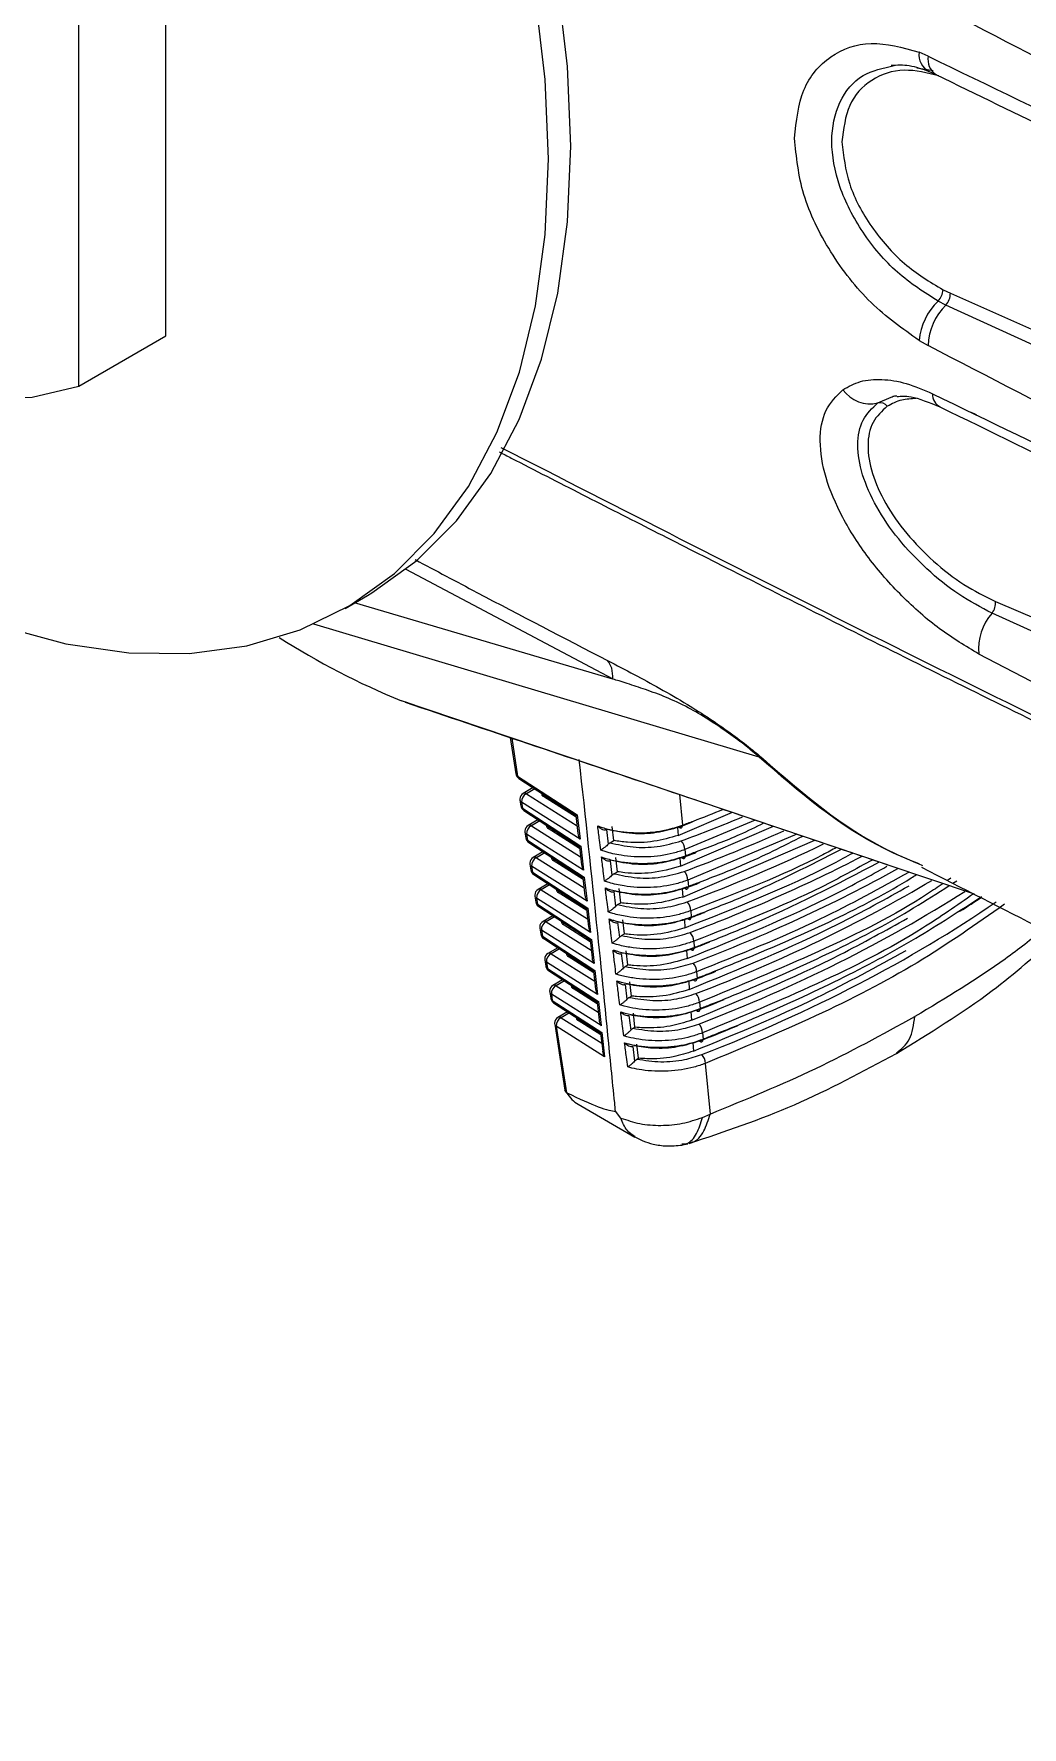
# Model space of a CAD drawing. Extents: x 11 to 120, y 2 to 94.
# Drawn here: x 86.88 to 88.389, y 10.559 to 13.146 of the extents above; entities that cross this region are included whole.
import ezdxf

# ---------------------------------------------------------------- set-up
doc = ezdxf.new("R2010")
doc.units = 0
doc.header["$MEASUREMENT"] = 0
doc.layers.add('OBJECT', color=7, linetype='CONTINUOUS')

msp = doc.modelspace()

# ---------------------------------------------------------------- linework, layer by layer
at = {"layer": 'OBJECT'}
for p, q in [((87.0812, 12.6849), (87.0812, 20.0114)), ((86.9482, 12.6081), (86.9482, 19.9346)), ((88.246, 13.1122), (88.2319, 13.1185)), ((88.2284, 13.0945), (88.2536, 13.0903)), ((88.2472, 13.089), (88.2578, 13.0842)), ((88.273, 12.7321), (88.2611, 12.738)), ((88.2685, 12.7553), (88.2798, 12.75)), ((88.4358, 12.6575), (88.273, 12.7321)), ((88.2798, 12.75), (88.4448, 12.6771)), ((86.9482, 12.6081), (87.0812, 12.6849)), ((88.2319, 12.678), (88.246, 12.6701)), ((88.169, 12.5825), (88.1893, 12.5913)), ((88.3109, 12.5682), (88.316, 12.5661)), ((88.3198, 12.5642), (88.3112, 12.5678)), ((87.4481, 12.3283), (87.764, 12.1607)), ((87.3552, 12.2685), (87.3892, 12.2881)), ((87.764, 12.1606), (87.3696, 12.2768)), ((88.3485, 12.2791), (88.4466, 12.237)), ((87.9877, 12.0413), (87.3073, 12.2442)), ((88.4405, 12.2176), (88.3435, 12.2611)), ((88.4166, 12.1501), (88.3233, 12.1988)), ((87.4512, 12.124), (87.4413, 12.1275)), ((88.1839, 11.8768), (87.4413, 12.1275)), ((87.6075, 12.0711), (87.6161, 12.0155)), ((87.6096, 12.0704), (87.6186, 12.0122)), ((87.6186, 12.0122), (87.7098, 11.9529)), ((87.6206, 12.0086), (87.7078, 11.9519)), ((87.6422, 11.9946), (87.6272, 11.9859)), ((87.6449, 11.9928), (87.6321, 11.9854)), ((87.6321, 11.9854), (87.7095, 11.9365)), ((87.6552, 11.9861), (87.6555, 11.9842)), ((87.6574, 11.9847), (87.658, 11.9809)), ((87.708, 11.9493), (87.658, 11.9809)), ((87.8658, 11.9842), (87.8704, 11.9372)), ((87.6223, 11.9757), (87.6237, 11.9665)), ((87.6248, 11.9724), (87.6262, 11.9633)), ((87.714, 11.916), (87.6248, 11.9724)), ((87.6262, 11.9633), (87.7152, 11.9054)), ((87.6281, 11.9597), (87.7131, 11.9044)), ((87.864, 11.9217), (87.9467, 11.9569)), ((87.6497, 11.9456), (87.6347, 11.937)), ((87.6524, 11.9439), (87.6397, 11.9365)), ((87.6397, 11.9365), (87.7149, 11.889)), ((87.6628, 11.9372), (87.663, 11.9353)), ((87.665, 11.9357), (87.6655, 11.932)), ((87.7134, 11.9018), (87.6655, 11.932)), ((87.7077, 11.9519), (87.7109, 11.9243)), ((87.7098, 11.9529), (87.714, 11.916)), ((87.7544, 11.9304), (87.7571, 11.9081)), ((87.7656, 11.9137), (87.7632, 11.9353)), ((87.8631, 11.9338), (87.864, 11.9217)), ((87.8675, 11.8746), (88.0098, 11.9356)), ((87.9815, 11.9451), (87.8741, 11.8999)), ((87.6299, 11.9268), (87.6313, 11.9176)), ((87.6324, 11.9235), (87.6338, 11.9143)), ((87.7193, 11.8685), (87.6324, 11.9235)), ((87.6338, 11.9143), (87.7205, 11.8578)), ((87.6357, 11.9107), (87.7185, 11.8568)), ((87.7131, 11.9044), (87.7163, 11.8768)), ((87.7152, 11.9054), (87.7193, 11.8685)), ((87.7599, 11.9104), (87.7656, 11.9137)), ((87.8709, 11.8275), (88.0725, 11.9144)), ((88.0453, 11.9236), (87.8786, 11.8532)), ((87.6374, 11.8779), (87.6389, 11.8687)), ((87.6573, 11.8967), (87.6423, 11.8881)), ((87.66, 11.895), (87.6473, 11.8876)), ((87.6473, 11.8876), (87.7203, 11.8415)), ((87.6703, 11.8882), (87.6706, 11.8864)), ((87.6726, 11.8868), (87.6731, 11.8831)), ((87.7188, 11.8542), (87.6731, 11.8831)), ((87.7601, 11.883), (87.7627, 11.8607)), ((87.771, 11.8662), (87.7686, 11.8878)), ((87.8666, 11.8868), (87.8675, 11.8746)), ((87.8741, 11.8999), (87.875, 11.8905)), ((88.1813, 11.8777), (88.316, 11.8322)), ((87.6399, 11.8746), (87.6414, 11.8654)), ((87.7247, 11.821), (87.6399, 11.8746)), ((87.6414, 11.8654), (87.7259, 11.8103)), ((87.6433, 11.8618), (87.7239, 11.8093)), ((87.7185, 11.8569), (87.7216, 11.8293)), ((87.7205, 11.8578), (87.7247, 11.821)), ((87.7657, 11.8631), (87.771, 11.8662)), ((87.8786, 11.8532), (87.8795, 11.8438)), ((88.2806, 11.8564), (88.2753, 11.8528)), ((88.2836, 11.8486), (88.2896, 11.8524)), ((87.645, 11.829), (87.6464, 11.8197)), ((87.6475, 11.8257), (87.6489, 11.8164)), ((87.7301, 11.7735), (87.6475, 11.8257)), ((87.6648, 11.8478), (87.6499, 11.8392)), ((87.6675, 11.846), (87.6548, 11.8387)), ((87.6548, 11.8387), (87.7256, 11.7939)), ((87.6779, 11.8393), (87.6782, 11.8375)), ((87.6801, 11.8378), (87.6807, 11.8342)), ((87.7242, 11.8067), (87.6807, 11.8342)), ((87.7657, 11.8357), (87.7684, 11.8134)), ((87.7764, 11.8187), (87.7739, 11.8403)), ((87.87, 11.8398), (87.8709, 11.8275)), ((87.6489, 11.8164), (87.7313, 11.7628)), ((87.6509, 11.8129), (87.7293, 11.7618)), ((87.6723, 11.7989), (87.6575, 11.7903)), ((87.7239, 11.8093), (87.727, 11.7818)), ((87.7259, 11.8103), (87.7301, 11.7735)), ((87.7715, 11.8158), (87.7764, 11.8187)), ((87.8831, 11.8065), (87.884, 11.7971)), ((87.6526, 11.7801), (87.654, 11.7708)), ((87.6551, 11.7768), (87.6565, 11.7675)), ((87.7355, 11.726), (87.6551, 11.7768)), ((87.675, 11.7971), (87.6624, 11.7898)), ((87.6624, 11.7898), (87.731, 11.7464)), ((87.6855, 11.7903), (87.6858, 11.7886)), ((87.6877, 11.7889), (87.6883, 11.7853)), ((87.7296, 11.7592), (87.6883, 11.7853)), ((87.7714, 11.7884), (87.7741, 11.766)), ((87.7818, 11.7711), (87.7793, 11.7928)), ((87.8734, 11.7928), (87.8743, 11.7805)), ((87.6565, 11.7675), (87.7367, 11.7153)), ((87.6585, 11.7639), (87.7347, 11.7143)), ((87.6799, 11.75), (87.665, 11.7414)), ((87.6826, 11.7482), (87.67, 11.7409)), ((87.7293, 11.7618), (87.7324, 11.7343)), ((87.7313, 11.7628), (87.7355, 11.726)), ((87.7773, 11.7686), (87.7818, 11.7711)), ((87.8876, 11.7599), (87.8885, 11.7504)), ((87.6602, 11.7312), (87.6616, 11.7218)), ((87.6627, 11.7279), (87.6641, 11.7185)), ((87.7409, 11.6784), (87.6627, 11.7279)), ((87.67, 11.7409), (87.7364, 11.6989)), ((87.6931, 11.7414), (87.6933, 11.7397)), ((87.6953, 11.7399), (87.6958, 11.7364)), ((87.735, 11.7117), (87.6958, 11.7364)), ((87.7771, 11.7411), (87.7799, 11.7186)), ((87.7832, 11.7213), (87.7872, 11.7236)), ((87.7872, 11.7236), (87.7847, 11.7453)), ((87.8767, 11.7458), (87.8776, 11.7334)), ((87.6641, 11.7185), (87.7421, 11.6678)), ((87.666, 11.715), (87.7401, 11.6668)), ((87.6874, 11.701), (87.6726, 11.6925)), ((87.6901, 11.6993), (87.6775, 11.692)), ((87.7347, 11.7143), (87.7378, 11.6868)), ((87.7367, 11.7153), (87.7409, 11.6784)), ((87.7925, 11.6761), (87.7901, 11.6978)), ((87.88, 11.6988), (87.8808, 11.6862)), ((87.8921, 11.7132), (87.893, 11.7037)), ((87.6677, 11.6823), (87.6692, 11.6729)), ((87.6702, 11.679), (87.6717, 11.6696)), ((87.7462, 11.6309), (87.6702, 11.679)), ((87.6717, 11.6696), (87.7475, 11.6202)), ((87.6775, 11.692), (87.7418, 11.6514)), ((87.7007, 11.6924), (87.7009, 11.6908)), ((87.7029, 11.691), (87.7034, 11.6875)), ((87.7403, 11.6642), (87.7034, 11.6875)), ((87.7829, 11.6938), (87.7856, 11.6713)), ((87.7891, 11.6741), (87.7925, 11.6761)), ((87.6736, 11.666), (87.7454, 11.6193)), ((87.695, 11.6521), (87.6802, 11.6436)), ((87.6977, 11.6504), (87.6851, 11.6431)), ((87.7082, 11.6435), (87.7085, 11.6419)), ((87.74, 11.6668), (87.7432, 11.6392)), ((87.7421, 11.6678), (87.7462, 11.6309)), ((87.7887, 11.6465), (87.7915, 11.6239)), ((87.7979, 11.6286), (87.7955, 11.6502)), ((87.8832, 11.6523), (87.8841, 11.6391)), ((87.8966, 11.6666), (87.8975, 11.6571)), ((87.6753, 11.6334), (87.691, 11.5321)), ((87.6778, 11.6301), (87.6935, 11.5285)), ((87.7516, 11.5834), (87.6778, 11.6301)), ((87.6851, 11.6431), (87.7472, 11.6039)), ((87.7105, 11.642), (87.711, 11.6386)), ((87.7457, 11.6167), (87.711, 11.6386)), ((87.7454, 11.6193), (87.7486, 11.5917)), ((87.7475, 11.6202), (87.7516, 11.5834)), ((87.795, 11.6269), (87.7979, 11.6286)), ((87.901, 11.6199), (87.9019, 11.6104)), ((87.7945, 11.5993), (87.7973, 11.5766)), ((87.8033, 11.5811), (87.8008, 11.6027)), ((87.8863, 11.6051), (87.8872, 11.5919)), ((87.801, 11.5797), (87.8033, 11.5811)), ((87.9054, 11.5733), (87.9128, 11.4959)), ((87.6935, 11.5285), (87.6938, 11.5284)), ((87.7112, 11.5107), (87.7978, 11.4607)), ((87.7763, 11.4898), (87.7682, 11.5001)), ((87.9011, 11.4907), (87.9128, 11.4959)), ((87.8703, 11.4486), (87.8789, 11.4504))]:
    msp.add_line(p, q, dxfattribs=at)
at = {"layer": 'OBJECT', "flags": 128}
for points in [[(87.3892, 12.2881), (87.3962, 12.2923), (87.4646, 12.3415), (87.5252, 12.4024), (87.5776, 12.4745), (87.621, 12.557), (87.6553, 12.6492), (87.68, 12.7502), (87.6949, 12.8591), (87.6999, 12.9749), (87.6949, 13.0964), (87.68, 13.2225), (87.6553, 13.3521), (87.621, 13.4839), (87.5776, 13.6166), (87.5252, 13.7491), (87.4646, 13.88), (87.3962, 14.0082), (87.3207, 14.1324), (87.2387, 14.2515), (87.1512, 14.3644), (87.0826, 14.444)], [(86.8292, 12.2412), (86.9285, 12.2145), (87.0249, 12.2005), (87.1172, 12.1994), (87.2048, 12.2111), (87.2867, 12.2356), (87.3623, 12.2727), (87.4307, 12.3219), (87.4913, 12.3828), (87.5436, 12.4549), (87.5871, 12.5374), (87.6214, 12.6296), (87.6461, 12.7306), (87.661, 12.8396), (87.666, 12.9553), (87.661, 13.0768), (87.6461, 13.2029)], [(86.0644, 13.1184), (86.1353, 13.0198), (86.2118, 12.9284), (86.2927, 12.8456), (86.3768, 12.7727), (86.4629, 12.7107), (86.5497, 12.6606), (86.6358, 12.6232), (86.7199, 12.599), (86.8008, 12.5883), (86.8773, 12.5914), (86.9482, 12.6081)], [(87.8651, 11.9343), (87.8661, 11.9336), (87.8671, 11.9331), (87.868, 11.933), (87.8688, 11.9333), (87.8695, 11.9338), (87.87, 11.9347), (87.8703, 11.9359), (87.8704, 11.9372)], [(87.8696, 11.8876), (87.8707, 11.8868), (87.8716, 11.8864), (87.8725, 11.8863), (87.8733, 11.8865), (87.874, 11.8871), (87.8745, 11.888), (87.8748, 11.8891), (87.875, 11.8905)], [(87.8741, 11.8409), (87.8752, 11.8401), (87.8761, 11.8397), (87.8771, 11.8396), (87.8779, 11.8398), (87.8785, 11.8404), (87.879, 11.8413), (87.8794, 11.8424), (87.8795, 11.8438)], [(87.8786, 11.7942), (87.8797, 11.7934), (87.8806, 11.793), (87.8816, 11.7929), (87.8824, 11.7931), (87.883, 11.7937), (87.8835, 11.7946), (87.8839, 11.7957), (87.884, 11.7971)], [(87.8831, 11.7475), (87.8841, 11.7467), (87.8851, 11.7463), (87.886, 11.7462), (87.8869, 11.7464), (87.8875, 11.747), (87.888, 11.7479), (87.8884, 11.749), (87.8885, 11.7504)], [(87.8876, 11.7008), (87.8886, 11.7), (87.8896, 11.6996), (87.8905, 11.6995), (87.8913, 11.6997), (87.892, 11.7003), (87.8925, 11.7012), (87.8929, 11.7023), (87.893, 11.7037)], [(87.892, 11.6541), (87.893, 11.6533), (87.894, 11.6529), (87.895, 11.6528), (87.8958, 11.6531), (87.8965, 11.6536), (87.897, 11.6545), (87.8973, 11.6557), (87.8975, 11.6571)], [(87.8964, 11.6074), (87.8975, 11.6067), (87.8985, 11.6062), (87.8994, 11.6062), (87.9002, 11.6064), (87.9009, 11.607), (87.9014, 11.6078), (87.9018, 11.609), (87.9019, 11.6104)]]:
    msp.add_lwpolyline(points, dxfattribs=at)
at = {"layer": 'OBJECT'}
for centre, radius, start, end in [((88.2609, 13.1148), 0.0292, 172.8415, 242.5933), ((88.2726, 13.1069), 0.0271, 168.6398, 236.3536), ((88.3257, 12.6694), 0.0942, 133.3263, 174.7892), ((88.3337, 12.6688), 0.0877, 133.8339, 179.1761), ((88.2393, 12.7577), 0.0294, 317.8839, 355.3512), ((88.2527, 12.7501), 0.0271, 318.3427, 359.7232), ((88.1572, 12.6323), 0.0512, 215.3601, 283.3663), ((88.1721, 12.5686), 0.0143, 37.6517, 102.5397), ((88.2747, 12.5961), 0.0224, 179.0026, 242.2608), ((88.3234, 12.2764), 0.0252, 322.8439, 6.2674), ((88.4044, 12.2069), 0.0815, 138.3373, 185.7076), ((87.8823, 13.2088), 1.1679, 237.4686, 247.8095), ((87.626, 12.017), 0.01, 188.8019, 236.9399), ((87.6208, 12.0164), 0.00472, 191.2048, 243.2281), ((87.6232, 12.0124), 0.00462, 182.4762, 234.3658), ((87.6322, 11.9772), 0.01, 119.9973, 180), ((87.639, 11.973), 0.0143, 119.0768, 182.2792), ((87.6292, 11.9814), 0.00496, 54.7099, 114.6525), ((87.6322, 11.9772), 0.01, 180, 188.8019), ((87.6269, 11.9766), 0.00472, 191.207, 243.2272), ((87.6336, 11.9681), 0.01, 188.8019, 236.9399), ((87.6283, 11.9675), 0.00472, 191.2043, 243.2379), ((87.6308, 11.9635), 0.00462, 182.4804, 234.3552), ((87.6397, 11.9283), 0.01, 119.9973, 180), ((87.6397, 11.9283), 0.01, 180, 188.8019), ((87.6466, 11.9241), 0.0143, 119.0749, 182.2793), ((87.6368, 11.9325), 0.00496, 54.6844, 114.6779), ((87.6345, 11.9277), 0.00472, 191.2017, 243.2325), ((87.6412, 11.9191), 0.01, 188.8019, 236.9399), ((87.6359, 11.9185), 0.00472, 191.2015, 243.2314), ((87.6384, 11.9145), 0.00462, 182.4918, 234.3446), ((87.8548, 11.9), 0.0193, 359.708, 43.6784), ((87.6473, 11.8794), 0.01, 119.9973, 180), ((87.6473, 11.8794), 0.01, 180, 188.8019), ((87.6421, 11.8788), 0.00472, 191.2055, 243.2367), ((87.6542, 11.8752), 0.0143, 119.0767, 182.2776), ((87.6444, 11.8836), 0.00496, 54.7099, 114.6525), ((87.6487, 11.8702), 0.01, 188.8019, 236.9399), ((87.6435, 11.8696), 0.00472, 191.207, 243.2272), ((87.646, 11.8656), 0.00462, 182.4734, 234.3695), ((87.8594, 11.8533), 0.0192, 359.723, 43.9033), ((87.6549, 11.8305), 0.01, 119.9973, 180), ((87.6549, 11.8305), 0.01, 180, 188.8019), ((87.6496, 11.8299), 0.00472, 191.2066, 243.2284), ((87.6618, 11.8263), 0.0143, 119.0796, 182.2765), ((87.652, 11.8347), 0.00496, 54.7099, 114.6525), ((87.6563, 11.8212), 0.01, 188.8019, 236.9399), ((87.6511, 11.8206), 0.00472, 191.2061, 243.2268), ((87.6536, 11.8166), 0.00462, 182.477, 234.3658), ((87.864, 11.8066), 0.0191, 359.7362, 44.1297), ((87.6625, 11.7816), 0.01, 119.9973, 180), ((87.6625, 11.7816), 0.01, 180, 188.8019), ((87.6572, 11.781), 0.00472, 191.202, 243.233), ((87.6693, 11.7774), 0.0143, 119.0755, 182.2788), ((87.6595, 11.7858), 0.00496, 54.694, 114.6684), ((87.8686, 11.76), 0.019, 359.7469, 44.3582), ((87.6639, 11.7723), 0.01, 188.8019, 236.9399), ((87.6587, 11.7717), 0.00472, 191.2001, 243.2408), ((87.6611, 11.7677), 0.00462, 182.4807, 234.3557), ((87.67, 11.7327), 0.01, 119.9973, 180), ((87.67, 11.7327), 0.01, 180, 188.8019), ((87.6648, 11.7321), 0.00472, 191.2118, 243.2232), ((87.6715, 11.7233), 0.01, 188.8019, 236.9399), ((87.6662, 11.7227), 0.00472, 191.2013, 243.2324), ((87.6769, 11.7285), 0.0143, 119.0768, 182.2794), ((87.6671, 11.7369), 0.00496, 54.7099, 114.6525), ((87.8732, 11.7133), 0.0189, 359.7602, 44.5854), ((87.6687, 11.7187), 0.00462, 182.4911, 234.3444), ((87.6776, 11.6838), 0.01, 119.9973, 180), ((87.6776, 11.6838), 0.01, 180, 188.8019), ((87.6724, 11.6832), 0.00472, 191.2073, 243.2277), ((87.6791, 11.6744), 0.01, 188.8019, 236.9399), ((87.6738, 11.6738), 0.00472, 191.2018, 243.2319), ((87.6845, 11.6796), 0.0143, 119.0796, 182.2765), ((87.6763, 11.6698), 0.00462, 182.4763, 234.3657), ((87.6747, 11.688), 0.00496, 54.7099, 114.6525), ((87.8777, 11.6666), 0.0188, 359.7753, 44.8093), ((87.6852, 11.6349), 0.01, 119.9973, 180), ((87.6822, 11.6391), 0.00496, 54.694, 114.6684), ((87.6852, 11.6349), 0.01, 180, 188.8019), ((87.6799, 11.6343), 0.00472, 191.2043, 243.2379), ((87.692, 11.6307), 0.0143, 119.0755, 182.2788), ((87.8823, 11.62), 0.0188, 359.7875, 45.039), ((87.8868, 11.5734), 0.0187, 359.8005, 45.2674)]:
    msp.add_arc(centre, radius, start, end, dxfattribs=at)
for centre, major_axis, ratio, start_param, end_param in [((87.6655, 11.9848), (0.0101, 0.0001), 0.569185, 3.222173, 3.860589), ((87.6731, 11.9359), (0.0101, 0.0001), 0.569185, 3.222173, 3.860589), ((87.7172, 11.9577), (0.0094, 0.00581), 0.034264, 3.157743, 3.78947), ((86.6722, 12.9981), (2.2176, 0.0166), 0.572227, 5.276105, 5.287253), ((86.6707, 13.0056), (2.2169, -0.0169), 0.582304, 5.287711, 5.338827), ((86.6707, 12.955), (2.2137, -0.0169), 0.582304, 5.291076, 5.375266), ((87.7213, 11.9209), (-0.0075, 0.0119), 0.628226, 0.918937, 1.582964), ((87.7225, 11.9102), (0.0094, 0.00581), 0.034264, 3.157743, 3.78947), ((86.6707, 12.9044), (2.2104, -0.0169), 0.582304, 5.294449, 5.411712), ((87.6806, 11.887), (0.0101, 0.0001), 0.569185, 3.222173, 3.860589), ((87.7267, 11.8733), (-0.0075, 0.0119), 0.628226, 0.918937, 1.582964), ((86.6722, 12.9474), (2.2143, 0.0166), 0.572227, 5.279468, 5.291168), ((86.6707, 12.8538), (2.2072, -0.0168), 0.582304, 5.29783, 5.448165), ((87.7279, 11.8627), (0.0094, 0.00581), 0.034264, 3.157743, 3.78947), ((86.6707, 12.8031), (2.2039, -0.0168), 0.582304, 5.301219, 5.483373), ((86.6708, 12.7525), (2.2007, -0.0168), 0.582304, 5.304616, 5.518223), ((87.6882, 11.8381), (0.0101, 0.0001), 0.569185, 3.222173, 3.860589), ((87.7321, 11.8258), (-0.0075, 0.0119), 0.628226, 0.918937, 1.582964), ((86.6722, 12.8968), (2.2111, 0.0166), 0.572227, 5.282839, 5.295171), ((86.6708, 12.7019), (2.1974, -0.0168), 0.582304, 5.308021, 5.553121), ((86.6722, 12.6437), (2.1948, 0.0164), 0.572227, 5.539778, 5.562907), ((87.7333, 11.8151), (0.0094, 0.00581), 0.034264, 3.157743, 3.78947), ((86.6722, 12.8462), (2.2078, 0.0165), 0.572227, 5.286218, 5.299967), ((86.6708, 12.6513), (2.1942, -0.0167), 0.582304, 5.311435, 5.58807), ((87.6958, 11.7892), (0.0101, 0.0001), 0.569185, 3.222173, 3.860589), ((87.7375, 11.7783), (-0.0075, 0.0119), 0.628226, 0.918937, 1.582964), ((87.7387, 11.7676), (0.0094, 0.00581), 0.034264, 3.157743, 3.78947), ((86.6722, 12.7956), (2.2046, 0.0165), 0.572227, 5.289605, 5.305336), ((87.7034, 11.7403), (0.0101, 0.0001), 0.569185, 3.222173, 3.860589), ((87.7429, 11.7308), (-0.0075, 0.0119), 0.628226, 0.918937, 1.582964), ((87.7441, 11.7201), (0.0094, 0.00581), 0.034264, 3.157743, 3.78947), ((86.6722, 12.7449), (2.2013, 0.0165), 0.572227, 5.293, 5.311646), ((87.7109, 11.6914), (0.0101, 0.0001), 0.569185, 3.222173, 3.860589), ((87.7482, 11.6833), (-0.0075, 0.0119), 0.628226, 0.918937, 1.582964), ((86.6722, 12.6943), (2.1981, 0.0165), 0.572227, 5.296403, 5.319764), ((87.7495, 11.6726), (0.0094, 0.00581), 0.034264, 3.157743, 3.78947), ((87.7185, 11.6425), (0.0101, 0.0001), 0.569185, 3.222173, 3.860589), ((87.7536, 11.6357), (-0.0075, 0.0119), 0.628226, 0.918937, 1.582964), ((87.7548, 11.6251), (0.0094, 0.00581), 0.034264, 3.157743, 3.78947), ((86.6722, 12.6437), (2.1948, 0.0164), 0.572227, 5.299815, 5.33212), ((87.759, 11.5882), (-0.0075, 0.0119), 0.628226, 0.918937, 1.582964), ((86.2385, 12.4995), (1.5344, -0.9976), 0.038755, 5.984867, 6.22598), ((87.7683, 11.6163), (0.0554, 0.1065), 0.604579, 2.781893, 3.114951)]:
    msp.add_ellipse(centre, major_axis=major_axis, ratio=ratio, start_param=start_param, end_param=end_param, dxfattribs=at)
for points, knots in [([(87.0812, 14.66), (87.2545, 14.5626), (87.6127, 14.3613), (88.1638, 14.0642), (88.7407, 13.7621), (89.326, 13.4658), (89.9144, 13.1771), (90.3062, 12.9925), (90.4986, 12.9019)], [0, 0, 0, 0, 0.1582539, 0.327068, 0.4937068, 0.6683778, 0.8371406, 1, 1, 1, 1]), ([(90.4813, 12.8732), (90.0843, 13.0621), (89.2896, 13.4403), (88.1559, 14.0238), (87.4325, 14.4262), (87.0812, 14.6216)], [0, 0, 0, 0, 0.339225, 0.679039, 1, 1, 1, 1]), ([(87.0812, 14.5119), (87.4086, 14.33), (88.1158, 13.937), (89.2415, 13.3589), (90.0532, 12.9735), (90.4588, 12.7808)], [0, 0, 0, 0, 0.301353, 0.650905, 1, 1, 1, 1]), ([(87.0809, 14.4399), (87.286, 14.3258), (87.7083, 14.0909), (88.3657, 13.7424), (89.049, 13.3928), (89.737, 13.0535), (90.2009, 12.8355), (90.4282, 12.7287)], [0, 0, 0, 0, 0.190703, 0.392819, 0.598206, 0.803133, 1, 1, 1, 1]), ([(90.3675, 12.2171), (90.0189, 12.3836), (89.322, 12.7165), (88.6479, 13.0658), (88.3109, 13.2405)], [0, 0, 0, 0, 0.500069, 1, 1, 1, 1]), ([(90.3352, 12.1556), (89.9845, 12.3231), (89.2785, 12.6605), (88.5959, 13.0147), (88.2523, 13.193)], [0, 0, 0, 0, 0.49662, 1, 1, 1, 1]), ([(88.0416, 12.987), (88.0445, 13.013), (88.0502, 13.065), (88.094, 13.1158), (88.1567, 13.1392), (88.2068, 13.1254), (88.2319, 13.1185)], [0, 0, 0, 0, 0.24993, 0.499886, 0.749919, 1, 1, 1, 1]), ([(88.2611, 12.738), (88.2398, 12.7514), (88.1973, 12.7783), (88.1434, 12.842), (88.1072, 12.9129), (88.0944, 12.9841), (88.1074, 13.0444), (88.1418, 13.087), (88.1772, 13.0944), (88.1941, 13.0979)], [0, 0, 0, 0, 0.1455825, 0.2905011, 0.4350712, 0.5794261, 0.7237648, 0.8683104, 1, 1, 1, 1]), ([(88.1893, 13.0985), (88.1984, 13.099), (88.2167, 13.0999), (88.2369, 13.0927), (88.2472, 13.089)], [0, 0, 0, 0, 0.495712, 1, 1, 1, 1]), ([(88.246, 13.1122), (88.4307, 13.023), (88.7907, 12.849), (89.3251, 12.6003), (89.8361, 12.368), (90.1717, 12.2205), (90.3346, 12.1489)], [0, 0, 0, 0, 0.27038, 0.527173, 0.77038, 1, 1, 1, 1]), ([(88.2623, 13.0823), (88.2443, 13.0867), (88.2062, 13.0959), (88.1572, 13.0786), (88.1212, 13.0404), (88.1165, 13.001), (88.1141, 12.9813)], [0, 0, 0, 0, 0.230377, 0.487413, 0.743889, 1, 1, 1, 1]), ([(88.2576, 13.0843), (88.32, 13.0539), (88.4321, 12.9994), (88.5817, 12.9276), (88.6985, 12.8718), (88.7958, 12.8256), (88.9791, 12.7389), (89.2122, 12.6301), (89.4891, 12.5028), (89.6664, 12.4223), (89.7971, 12.3634), (89.8959, 12.3191), (90.0215, 12.2631), (90.1744, 12.1954), (90.2858, 12.1466), (90.346, 12.1203)], [0, 0, 0, 0, 0.09169, 0.164516, 0.218483, 0.261785, 0.30598, 0.48438, 0.598112, 0.703053, 0.737319, 0.783987, 0.84332, 0.915323, 1, 1, 1, 1]), ([(88.2319, 12.678), (88.2068, 12.6958), (88.1566, 12.7312), (88.094, 12.8121), (88.0502, 12.9017), (88.0445, 12.9586), (88.0416, 12.987)], [0, 0, 0, 0, 0.250566, 0.500351, 0.750175, 1, 1, 1, 1]), ([(88.1141, 12.9813), (88.1165, 12.9599), (88.1212, 12.9169), (88.1572, 12.8504), (88.208, 12.7919), (88.2483, 12.7675), (88.2685, 12.7553)], [0, 0, 0, 0, 0.249291, 0.498953, 0.749084, 1, 1, 1, 1]), ([(90.3346, 11.6355), (90.1717, 11.7124), (89.8361, 11.8709), (89.3251, 12.1204), (88.7907, 12.3875), (88.4307, 12.5743), (88.246, 12.6701)], [0, 0, 0, 0, 0.22962, 0.472827, 0.72962, 1, 1, 1, 1]), ([(88.3233, 12.1988), (88.3032, 12.2108), (88.2632, 12.2346), (88.2045, 12.2865), (88.1532, 12.345), (88.113, 12.4075), (88.0871, 12.4693), (88.0782, 12.5257), (88.0861, 12.5736), (88.1057, 12.593), (88.1154, 12.6027)], [0, 0, 0, 0, 0.125399, 0.250033, 0.374938, 0.500007, 0.625107, 0.75017, 0.875155, 1, 1, 1, 1]), ([(88.1154, 12.6027), (88.124, 12.6075), (88.1411, 12.617), (88.1746, 12.6196), (88.2119, 12.614), (88.2388, 12.6023), (88.2523, 12.5965)], [0, 0, 0, 0, 0.251427, 0.50031, 0.75055, 1, 1, 1, 1]), ([(88.3435, 12.2611), (88.3265, 12.27), (88.2925, 12.2878), (88.2428, 12.328), (88.1993, 12.374), (88.1652, 12.4237), (88.1433, 12.4735), (88.136, 12.5194), (88.1432, 12.5586), (88.1604, 12.5746), (88.169, 12.5825)], [0, 0, 0, 0, 0.1259449, 0.2510612, 0.3759101, 0.5005463, 0.6251221, 0.7498254, 0.8747778, 1, 1, 1, 1]), ([(88.1834, 12.5773), (88.1752, 12.5699), (88.1587, 12.555), (88.1516, 12.5182), (88.1584, 12.4752), (88.1793, 12.4286), (88.2118, 12.3824), (88.2531, 12.3399), (88.3002, 12.3031), (88.3324, 12.2871), (88.3485, 12.2791)], [0, 0, 0, 0, 0.124851, 0.24967, 0.374508, 0.499432, 0.624474, 0.749587, 0.874619, 1, 1, 1, 1]), ([(88.2276, 12.5892), (88.22, 12.5888), (88.2031, 12.588), (88.1904, 12.5811), (88.1834, 12.5773)], [0, 0, 0, 0, 0.451304, 1, 1, 1, 1]), ([(88.1893, 12.5913), (88.1902, 12.5918), (88.1927, 12.5931), (88.196, 12.5932), (88.198, 12.5932)], [0, 0, 0, 0, 0.389146, 1, 1, 1, 1]), ([(88.1983, 12.5921), (88.2045, 12.5928), (88.2192, 12.5947), (88.2474, 12.5832), (88.2636, 12.5766)], [0, 0, 0, 0, 0.430237, 1, 1, 1, 1]), ([(88.2523, 12.5965), (88.5959, 12.4303), (89.2785, 12.1002), (89.9845, 11.7857), (90.3352, 11.6295)], [0, 0, 0, 0, 0.50338, 1, 1, 1, 1]), ([(88.2636, 12.5766), (88.3407, 12.5389), (88.483, 12.4693), (88.6796, 12.3746), (88.8416, 12.2973), (88.9788, 12.2323), (89.1034, 12.1737), (89.2205, 12.119), (89.3327, 12.0668), (89.4467, 12.0141), (89.577, 11.9543), (89.7316, 11.8838), (89.9126, 11.8021), (90.1202, 11.7092), (90.2681, 11.644), (90.3464, 11.6094)], [0, 0, 0, 0, 0.113555, 0.209388, 0.287504, 0.349517, 0.408662, 0.467872, 0.518677, 0.570329, 0.631749, 0.705423, 0.791353, 0.889543, 1, 1, 1, 1]), ([(87.5907, 12.5077), (87.5968, 12.5045), (87.6389, 12.4828), (87.7174, 12.4426), (87.8266, 12.3869), (88.0036, 12.2972), (88.2496, 12.174), (88.5497, 12.0264), (88.8348, 11.8884), (89.0964, 11.7636), (89.3016, 11.6671), (89.4612, 11.5928), (89.5933, 11.5316), (89.7576, 11.4562), (89.9547, 11.3666), (90.1851, 11.2631), (90.3506, 11.1899), (90.4387, 11.151)], [0, 0, 0, 0, 0.0066599, 0.0459981, 0.0852811, 0.1251909, 0.2373953, 0.3500302, 0.4455979, 0.5397348, 0.6256005, 0.6605533, 0.7062608, 0.7630511, 0.8309309, 0.9099099, 1, 1, 1, 1]), ([(90.4282, 11.1637), (90.2393, 11.2477), (89.855, 11.4184), (89.2781, 11.685), (88.7044, 11.9582), (88.1401, 12.2351), (87.7759, 12.4209), (87.5937, 12.5139)], [0, 0, 0, 0, 0.194303, 0.395253, 0.602856, 0.80128, 1, 1, 1, 1]), ([(87.4622, 12.343), (87.4937, 12.3263), (87.5912, 12.2743), (87.6894, 12.2234), (87.7559, 12.1889)], [0, 0, 0, 0, 0.3221274, 1, 1, 1, 1]), ([(87.7559, 12.1889), (87.7694, 12.1818), (87.7954, 12.1683), (87.8358, 12.1465), (87.8746, 12.1241), (87.9119, 12.1004), (87.9444, 12.0779), (87.973, 12.0563), (87.9864, 12.0448), (87.9931, 12.0391)], [0, 0, 0, 0, 0.175155, 0.335953, 0.499736, 0.628069, 0.749937, 0.875048, 1, 1, 1, 1]), ([(87.7641, 12.1606), (87.7639, 12.1665), (87.7636, 12.1781), (87.7585, 12.1853), (87.7559, 12.1889)], [0, 0, 0, 0, 0.499996, 1, 1, 1, 1]), ([(87.9877, 12.0413), (87.9815, 12.0467), (87.969, 12.0575), (87.9416, 12.0779), (87.9107, 12.0987), (87.8774, 12.1183), (87.8452, 12.1333), (87.815, 12.1442), (87.7912, 12.152), (87.7747, 12.1573), (87.7673, 12.1596), (87.7641, 12.1606)], [0, 0, 0, 0, 0.123068, 0.246586, 0.369053, 0.491538, 0.630311, 0.772463, 0.899411, 0.955665, 1, 1, 1, 1]), ([(87.4467, 12.1252), (87.5721, 12.083), (87.8224, 11.9989), (88.0635, 11.9175), (88.1839, 11.8768)], [0, 0, 0, 0, 0.500634, 1, 1, 1, 1]), ([(87.7682, 11.5001), (87.7678, 11.5044), (87.7656, 11.5259), (87.7567, 11.6165), (87.7395, 11.7909), (87.7225, 11.949), (87.7129, 12.0376)], [0, 0, 0, 0, 0.024147, 0.120738, 0.507103, 1, 1, 1, 1]), ([(87.9877, 12.0413), (87.9887, 12.041), (87.9905, 12.0403), (87.9922, 12.0395), (87.9931, 12.0391)], [0, 0, 0, 0, 0.5, 1, 1, 1, 1]), ([(88.2319, 11.878), (88.2143, 11.8853), (88.1234, 11.9233), (88.0483, 11.9886), (87.9877, 12.0413)], [0, 0, 0, 0, 0.1928851, 1, 1, 1, 1]), ([(87.9931, 12.0391), (88.0537, 11.9863), (88.1288, 11.921), (88.2197, 11.8831), (88.2372, 11.8757)], [0, 0, 0, 0, 0.806852, 1, 1, 1, 1]), ([(87.8704, 11.9372), (87.876, 11.9393), (87.8972, 11.9472), (87.9178, 11.9554), (87.933, 11.9615)], [0, 0, 0, 0, 0.265734, 1, 1, 1, 1]), ([(87.7411, 11.9361), (87.7434, 11.9353), (87.7514, 11.9325), (87.7723, 11.9274), (87.8058, 11.9244), (87.8423, 11.9281), (87.8623, 11.9346), (87.8704, 11.9372)], [0, 0, 0, 0, 0.059775, 0.207161, 0.501412, 0.795934, 1, 1, 1, 1]), ([(87.7456, 11.8993), (87.7449, 11.9044), (87.7434, 11.9167), (87.742, 11.9289), (87.7411, 11.9361)], [0, 0, 0, 0, 0.412558, 1, 1, 1, 1]), ([(87.7411, 11.9361), (87.7411, 11.9361), (87.742, 11.935), (87.7444, 11.9329), (87.7481, 11.9307), (87.7517, 11.9297), (87.7536, 11.9302), (87.7544, 11.9304)], [0, 0, 0, 0, 0.007738, 0.250681, 0.570349, 0.807207, 1, 1, 1, 1]), ([(87.8651, 11.9343), (87.854, 11.9311), (87.8318, 11.9245), (87.7923, 11.9229), (87.768, 11.9281), (87.7554, 11.9308)], [0, 0, 0, 0, 0.324207, 0.648491, 1, 1, 1, 1]), ([(87.875, 11.8905), (87.8806, 11.8926), (87.9085, 11.9032), (87.9502, 11.9186), (87.9827, 11.9346), (87.9949, 11.9406)], [0, 0, 0, 0, 0.135134, 0.675754, 1, 1, 1, 1]), ([(87.7571, 11.9081), (87.7563, 11.9074), (87.7548, 11.9059), (87.7518, 11.9034), (87.7486, 11.9011), (87.7465, 11.8999), (87.7456, 11.8994), (87.7456, 11.8993)], [0, 0, 0, 0, 0.199292, 0.39709, 0.700903, 0.992025, 1, 1, 1, 1]), ([(87.7571, 11.9081), (87.7578, 11.9089), (87.7588, 11.9097), (87.7597, 11.9103), (87.7599, 11.9104)], [0, 0, 0, 0, 0.843625, 1, 1, 1, 1]), ([(87.7599, 11.9104), (87.7714, 11.9078), (87.7945, 11.9025), (87.8337, 11.9033), (87.8568, 11.9099), (87.8687, 11.9133)], [0, 0, 0, 0, 0.324374, 0.64869, 1, 1, 1, 1]), ([(87.864, 11.9217), (87.8519, 11.9181), (87.8277, 11.911), (87.7925, 11.91), (87.7725, 11.9127), (87.7656, 11.9137)], [0, 0, 0, 0, 0.396562, 0.793191, 1, 1, 1, 1]), ([(87.8795, 11.8438), (87.8851, 11.8459), (87.913, 11.8565), (87.9741, 11.88), (88.0243, 11.9054), (88.0543, 11.9206)], [0, 0, 0, 0, 0.091055, 0.455332, 1, 1, 1, 1]), ([(88.1059, 11.9032), (88.099, 11.8994), (88.031, 11.8627), (87.9531, 11.8331), (87.8831, 11.8065)], [0, 0, 0, 0, 0.10183, 1, 1, 1, 1]), ([(87.8741, 11.8999), (87.8683, 11.898), (87.8507, 11.892), (87.817, 11.8875), (87.7809, 11.8897), (87.7576, 11.8951), (87.7479, 11.8985), (87.7456, 11.8993)], [0, 0, 0, 0, 0.148503, 0.448595, 0.748255, 0.940444, 1, 1, 1, 1]), ([(87.7469, 11.8887), (87.7492, 11.8879), (87.7572, 11.8852), (87.7782, 11.8803), (87.8118, 11.8776), (87.8478, 11.8815), (87.8672, 11.888), (87.875, 11.8905)], [0, 0, 0, 0, 0.059496, 0.208459, 0.505892, 0.803608, 1, 1, 1, 1]), ([(87.7514, 11.8519), (87.7507, 11.857), (87.7492, 11.8692), (87.7477, 11.8815), (87.7469, 11.8887)], [0, 0, 0, 0, 0.412522, 1, 1, 1, 1]), ([(87.7469, 11.8887), (87.7469, 11.8887), (87.7478, 11.8877), (87.75, 11.8856), (87.7536, 11.8834), (87.7573, 11.8824), (87.7592, 11.8828), (87.7601, 11.883)], [0, 0, 0, 0, 0.007814, 0.231086, 0.559201, 0.802806, 1, 1, 1, 1]), ([(87.8696, 11.8876), (87.8586, 11.8843), (87.8364, 11.8777), (87.7973, 11.876), (87.7734, 11.881), (87.7611, 11.8836)], [0, 0, 0, 0, 0.328087, 0.656252, 1, 1, 1, 1]), ([(87.8743, 11.7805), (87.9527, 11.8114), (88.0422, 11.8466), (88.1211, 11.8894), (88.1309, 11.8947)], [0, 0, 0, 0, 0.875483, 1, 1, 1, 1]), ([(87.884, 11.7971), (87.8896, 11.7992), (87.9175, 11.8098), (87.9978, 11.8415), (88.0655, 11.8762), (88.1132, 11.9007)], [0, 0, 0, 0, 0.068703, 0.343559, 1, 1, 1, 1]), ([(88.1612, 11.8845), (88.1354, 11.8703), (88.0511, 11.8239), (87.9546, 11.7861), (87.8876, 11.7599)], [0, 0, 0, 0, 0.305655, 1, 1, 1, 1]), ([(87.8885, 11.7504), (87.8941, 11.7525), (87.9219, 11.7632), (88.0214, 11.803), (88.1065, 11.8471), (88.1717, 11.881)], [0, 0, 0, 0, 0.05519, 0.275984, 1, 1, 1, 1]), ([(87.7627, 11.8607), (87.7619, 11.86), (87.7602, 11.8583), (87.757, 11.8556), (87.7539, 11.8535), (87.7521, 11.8523), (87.7514, 11.852), (87.7514, 11.8519)], [0, 0, 0, 0, 0.203477, 0.450046, 0.773114, 0.991952, 1, 1, 1, 1]), ([(87.8786, 11.8532), (87.8728, 11.8513), (87.8553, 11.8453), (87.8216, 11.8407), (87.786, 11.8428), (87.7631, 11.848), (87.7536, 11.8512), (87.7514, 11.8519)], [0, 0, 0, 0, 0.150136, 0.453531, 0.756488, 0.940721, 1, 1, 1, 1]), ([(87.7627, 11.8607), (87.7635, 11.8615), (87.7645, 11.8624), (87.7655, 11.863), (87.7657, 11.8631)], [0, 0, 0, 0, 0.835974, 1, 1, 1, 1]), ([(87.7657, 11.8631), (87.7773, 11.8606), (87.8005, 11.8556), (87.8392, 11.8567), (87.8617, 11.8633), (87.8732, 11.8666)], [0, 0, 0, 0, 0.328437, 0.656814, 1, 1, 1, 1]), ([(87.8675, 11.8746), (87.853, 11.8705), (87.8263, 11.863), (87.7917, 11.8632), (87.7748, 11.8656), (87.771, 11.8662)], [0, 0, 0, 0, 0.478249, 0.883044, 1, 1, 1, 1]), ([(87.8776, 11.7334), (87.9554, 11.7648), (88.0626, 11.808), (88.157, 11.8602), (88.1828, 11.8744)], [0, 0, 0, 0, 0.726683, 1, 1, 1, 1]), ([(88.2167, 11.8657), (88.1722, 11.841), (88.0713, 11.785), (87.9563, 11.7389), (87.8921, 11.7132)], [0, 0, 0, 0, 0.441346, 1, 1, 1, 1]), ([(87.893, 11.7037), (87.8986, 11.7059), (87.9263, 11.7166), (88.0406, 11.7636), (88.1505, 11.8129), (88.2254, 11.8601), (88.2282, 11.8619)], [0, 0, 0, 0, 0.046189, 0.230973, 0.971941, 1, 1, 1, 1]), ([(88.2358, 11.8729), (88.3592, 11.8097), (88.6778, 11.6468), (89.1973, 11.3968), (89.7932, 11.1215), (90.3935, 10.8594), (90.838, 10.672), (91.0833, 10.5758), (91.1261, 10.559)], [0, 0, 0, 0, 0.130616, 0.337271, 0.543813, 0.750208, 0.956422, 1, 1, 1, 1]), ([(87.7527, 11.8413), (87.7549, 11.8406), (87.763, 11.8379), (87.7842, 11.8332), (87.8178, 11.8308), (87.8532, 11.835), (87.8722, 11.8414), (87.8795, 11.8438)], [0, 0, 0, 0, 0.059218, 0.209832, 0.510594, 0.811652, 1, 1, 1, 1]), ([(87.7572, 11.8046), (87.7566, 11.8096), (87.755, 11.8219), (87.7535, 11.8341), (87.7527, 11.8413)], [0, 0, 0, 0, 0.412498, 1, 1, 1, 1]), ([(87.7527, 11.8413), (87.7527, 11.8413), (87.7535, 11.8404), (87.7557, 11.8384), (87.7592, 11.8362), (87.763, 11.8351), (87.7649, 11.8355), (87.7657, 11.8357)], [0, 0, 0, 0, 0.007883, 0.21061, 0.547453, 0.798162, 1, 1, 1, 1]), ([(87.8741, 11.8409), (87.8631, 11.8376), (87.8409, 11.8309), (87.8024, 11.8292), (87.7788, 11.8339), (87.7669, 11.8363)], [0, 0, 0, 0, 0.332168, 0.664413, 1, 1, 1, 1]), ([(87.8709, 11.8275), (87.8568, 11.8235), (87.8304, 11.8159), (87.7965, 11.816), (87.7799, 11.8182), (87.7764, 11.8187)], [0, 0, 0, 0, 0.477916, 0.890823, 1, 1, 1, 1]), ([(87.8808, 11.6862), (87.9585, 11.718), (88.0767, 11.7665), (88.1809, 11.8246), (88.2166, 11.8445)], [0, 0, 0, 0, 0.657056, 1, 1, 1, 1]), ([(88.2685, 11.8482), (88.2607, 11.8429), (88.2045, 11.8041), (88.0798, 11.7427), (87.9576, 11.6919), (87.8966, 11.6666)], [0, 0, 0, 0, 0.074178, 0.537089, 1, 1, 1, 1]), ([(87.8975, 11.6571), (87.903, 11.6592), (87.9307, 11.67), (88.0449, 11.7171), (88.1707, 11.7759), (88.26, 11.8335), (88.2779, 11.845)], [0, 0, 0, 0, 0.0398765, 0.1994073, 0.8391162, 1, 1, 1, 1]), ([(88.3153, 11.8324), (88.2897, 11.8145), (88.2178, 11.7642), (88.0779, 11.6932), (87.96, 11.6444), (87.901, 11.6199)], [0, 0, 0, 0, 0.216185, 0.608092, 1, 1, 1, 1]), ([(87.9019, 11.6104), (87.9074, 11.6126), (87.9351, 11.6234), (88.0491, 11.6707), (88.1909, 11.739), (88.2945, 11.8068), (88.3274, 11.8283)], [0, 0, 0, 0, 0.035086, 0.175449, 0.738305, 1, 1, 1, 1]), ([(87.7684, 11.8134), (87.7676, 11.8126), (87.7659, 11.8108), (87.7626, 11.8081), (87.7596, 11.806), (87.7578, 11.8049), (87.7572, 11.8046), (87.7572, 11.8046)], [0, 0, 0, 0, 0.20749, 0.460452, 0.790798, 0.991837, 1, 1, 1, 1]), ([(87.8831, 11.8065), (87.8773, 11.8046), (87.8598, 11.7986), (87.8262, 11.7939), (87.791, 11.7959), (87.7685, 11.8009), (87.7595, 11.8038), (87.7572, 11.8046)], [0, 0, 0, 0, 0.151845, 0.458696, 0.765104, 0.940995, 1, 1, 1, 1]), ([(87.7684, 11.8134), (87.7684, 11.8134), (87.7692, 11.8142), (87.7703, 11.8151), (87.7713, 11.8157), (87.7715, 11.8158)], [0, 0, 0, 0, 0.022466, 0.828085, 1, 1, 1, 1]), ([(87.7715, 11.8158), (87.7832, 11.8134), (87.8065, 11.8086), (87.8447, 11.8101), (87.8667, 11.8167), (87.8777, 11.8199)], [0, 0, 0, 0, 0.3327138, 0.6653663, 1, 1, 1, 1]), ([(88.3625, 11.8164), (88.3193, 11.7859), (88.2315, 11.7242), (88.0757, 11.644), (87.9622, 11.5968), (87.9054, 11.5733)], [0, 0, 0, 0, 0.32748, 0.66374, 1, 1, 1, 1]), ([(87.7585, 11.7939), (87.7608, 11.7932), (87.7689, 11.7907), (87.7901, 11.7861), (87.8238, 11.784), (87.8586, 11.7885), (87.8772, 11.7948), (87.884, 11.7971)], [0, 0, 0, 0, 0.058943, 0.211284, 0.515534, 0.820092, 1, 1, 1, 1]), ([(87.763, 11.7572), (87.7624, 11.7622), (87.7609, 11.7745), (87.7594, 11.7867), (87.7585, 11.7939)], [0, 0, 0, 0, 0.412462, 1, 1, 1, 1]), ([(87.7585, 11.7939), (87.7585, 11.7939), (87.7592, 11.7931), (87.7614, 11.7912), (87.7648, 11.789), (87.7686, 11.7878), (87.7706, 11.7882), (87.7714, 11.7884)], [0, 0, 0, 0, 0.007962, 0.189287, 0.535067, 0.793256, 1, 1, 1, 1]), ([(87.8786, 11.7942), (87.8676, 11.7908), (87.8455, 11.7841), (87.8074, 11.7824), (87.7842, 11.7868), (87.7728, 11.789)], [0, 0, 0, 0, 0.336462, 0.673003, 1, 1, 1, 1]), ([(87.7773, 11.7686), (87.7891, 11.7663), (87.8126, 11.7617), (87.8502, 11.7636), (87.8717, 11.7701), (87.8822, 11.7732)], [0, 0, 0, 0, 0.337221, 0.67438, 1, 1, 1, 1]), ([(87.8743, 11.7805), (87.8605, 11.7764), (87.8345, 11.7689), (87.8013, 11.7688), (87.7849, 11.7708), (87.7818, 11.7711)], [0, 0, 0, 0, 0.477552, 0.899063, 1, 1, 1, 1]), ([(87.8841, 11.6391), (87.9618, 11.6711), (88.0779, 11.719), (88.1804, 11.7763), (88.2143, 11.7953)], [0, 0, 0, 0, 0.669469, 1, 1, 1, 1]), ([(88.4225, 11.7781), (88.4032, 11.7627), (88.3435, 11.7153), (88.2731, 11.6733), (88.2255, 11.6449)], [0, 0, 0, 0, 0.323802, 1, 1, 1, 1]), ([(87.7741, 11.766), (87.7734, 11.7652), (87.7716, 11.7634), (87.7683, 11.7607), (87.7654, 11.7586), (87.7636, 11.7575), (87.7631, 11.7572), (87.763, 11.7572)], [0, 0, 0, 0, 0.2117008, 0.4712989, 0.8091557, 0.9917482, 1, 1, 1, 1]), ([(87.8876, 11.7599), (87.8818, 11.7579), (87.8644, 11.7518), (87.8308, 11.7471), (87.796, 11.749), (87.774, 11.7537), (87.7653, 11.7565), (87.763, 11.7572)], [0, 0, 0, 0, 0.153634, 0.464105, 0.774128, 0.941265, 1, 1, 1, 1]), ([(87.7644, 11.7465), (87.7666, 11.7459), (87.7748, 11.7434), (87.7961, 11.739), (87.8299, 11.7372), (87.8641, 11.742), (87.8821, 11.7482), (87.8885, 11.7504)], [0, 0, 0, 0, 0.058671, 0.212822, 0.520728, 0.828954, 1, 1, 1, 1]), ([(87.7741, 11.766), (87.7742, 11.766), (87.775, 11.7669), (87.7761, 11.7678), (87.7771, 11.7684), (87.7773, 11.7686)], [0, 0, 0, 0, 0.043905, 0.819918, 1, 1, 1, 1]), ([(87.8831, 11.7475), (87.8721, 11.7441), (87.85, 11.7374), (87.8125, 11.7356), (87.7896, 11.7397), (87.7786, 11.7418)], [0, 0, 0, 0, 0.340986, 0.682055, 1, 1, 1, 1]), ([(88.1976, 11.5886), (88.2475, 11.6192), (88.3348, 11.6726), (88.4107, 11.7391), (88.4432, 11.7676)], [0, 0, 0, 0, 0.571184, 1, 1, 1, 1]), ([(87.7689, 11.7098), (87.7683, 11.7149), (87.7668, 11.7271), (87.7653, 11.7394), (87.7644, 11.7465)], [0, 0, 0, 0, 0.412426, 1, 1, 1, 1]), ([(87.7644, 11.7465), (87.7644, 11.7465), (87.765, 11.7459), (87.7671, 11.744), (87.7705, 11.7418), (87.7743, 11.7405), (87.7763, 11.7409), (87.7771, 11.7411)], [0, 0, 0, 0, 0.00804, 0.167035, 0.522023, 0.788052, 1, 1, 1, 1]), ([(87.7799, 11.7186), (87.7799, 11.7187), (87.7808, 11.7196), (87.7819, 11.7206), (87.783, 11.7212), (87.7832, 11.7213)], [0, 0, 0, 0, 0.063514, 0.81145, 1, 1, 1, 1]), ([(87.7832, 11.7213), (87.795, 11.7192), (87.8187, 11.7148), (87.8557, 11.717), (87.8766, 11.7235), (87.8867, 11.7266)], [0, 0, 0, 0, 0.341979, 0.683892, 1, 1, 1, 1]), ([(87.8776, 11.7334), (87.8641, 11.7294), (87.8386, 11.7219), (87.8061, 11.7215), (87.79, 11.7233), (87.7872, 11.7236)], [0, 0, 0, 0, 0.477152, 0.907814, 1, 1, 1, 1]), ([(87.8872, 11.5919), (87.9514, 11.6182), (88.0659, 11.6652), (88.1674, 11.7213), (88.212, 11.746)], [0, 0, 0, 0, 0.560761, 1, 1, 1, 1]), ([(87.7799, 11.7186), (87.7791, 11.7178), (87.7773, 11.716), (87.774, 11.7132), (87.7712, 11.7112), (87.7695, 11.7101), (87.769, 11.7098), (87.7689, 11.7098)], [0, 0, 0, 0, 0.216116, 0.48265, 0.828136, 0.99166, 1, 1, 1, 1]), ([(87.8921, 11.7132), (87.8863, 11.7112), (87.8689, 11.7051), (87.8353, 11.7003), (87.8011, 11.7021), (87.7794, 11.7066), (87.7712, 11.7091), (87.7689, 11.7098)], [0, 0, 0, 0, 0.155511, 0.469778, 0.783591, 0.941533, 1, 1, 1, 1]), ([(87.7703, 11.6992), (87.7725, 11.6986), (87.7807, 11.6962), (87.8021, 11.692), (87.8359, 11.6905), (87.8695, 11.6955), (87.887, 11.7016), (87.893, 11.7037)], [0, 0, 0, 0, 0.0584018, 0.2144517, 0.5261926, 0.8382684, 1, 1, 1, 1]), ([(87.7748, 11.6625), (87.7742, 11.6675), (87.7727, 11.6798), (87.7711, 11.692), (87.7703, 11.6992)], [0, 0, 0, 0, 0.412401, 1, 1, 1, 1]), ([(87.7703, 11.6992), (87.7703, 11.6992), (87.7708, 11.6986), (87.7728, 11.6968), (87.7761, 11.6946), (87.78, 11.6933), (87.782, 11.6936), (87.7829, 11.6938)], [0, 0, 0, 0, 0.0081291, 0.1438412, 0.508246, 0.7825575, 1, 1, 1, 1]), ([(87.8876, 11.7008), (87.8765, 11.6974), (87.8545, 11.6906), (87.8175, 11.6888), (87.7951, 11.6927), (87.7845, 11.6945)], [0, 0, 0, 0, 0.345761, 0.691604, 1, 1, 1, 1]), ([(87.7856, 11.6713), (87.7849, 11.6704), (87.7831, 11.6686), (87.7798, 11.6658), (87.777, 11.6638), (87.7753, 11.6628), (87.7749, 11.6625), (87.7748, 11.6625)], [0, 0, 0, 0, 0.220762, 0.494541, 0.847815, 0.991534, 1, 1, 1, 1]), ([(87.7856, 11.6713), (87.7857, 11.6714), (87.7866, 11.6723), (87.7878, 11.6733), (87.7889, 11.674), (87.7891, 11.6741)], [0, 0, 0, 0, 0.081376, 0.802652, 1, 1, 1, 1]), ([(87.7891, 11.6741), (87.801, 11.6721), (87.8248, 11.668), (87.8612, 11.6705), (87.8815, 11.6769), (87.8911, 11.6799)], [0, 0, 0, 0, 0.347005, 0.6939431, 1, 1, 1, 1]), ([(87.8808, 11.6862), (87.8678, 11.6823), (87.8426, 11.6748), (87.8109, 11.6743), (87.795, 11.6759), (87.7925, 11.6761)], [0, 0, 0, 0, 0.476712, 0.917132, 1, 1, 1, 1]), ([(87.8966, 11.6666), (87.8908, 11.6645), (87.8734, 11.6584), (87.8399, 11.6536), (87.8061, 11.6553), (87.7849, 11.6596), (87.7771, 11.6618), (87.7748, 11.6625)], [0, 0, 0, 0, 0.157481, 0.475733, 0.793524, 0.941798, 1, 1, 1, 1]), ([(87.7762, 11.6519), (87.7784, 11.6513), (87.7866, 11.649), (87.8081, 11.645), (87.842, 11.6438), (87.8749, 11.649), (87.8919, 11.6551), (87.8975, 11.6571)], [0, 0, 0, 0, 0.058136, 0.21618, 0.531949, 0.848068, 1, 1, 1, 1]), ([(87.7808, 11.6152), (87.7802, 11.6202), (87.7786, 11.6324), (87.7771, 11.6447), (87.7762, 11.6519)], [0, 0, 0, 0, 0.412358, 1, 1, 1, 1]), ([(87.7762, 11.6519), (87.7762, 11.6518), (87.7767, 11.6514), (87.7785, 11.6496), (87.7818, 11.6475), (87.7858, 11.6461), (87.7878, 11.6464), (87.7887, 11.6465)], [0, 0, 0, 0, 0.008193, 0.119688, 0.493718, 0.776725, 1, 1, 1, 1]), ([(87.892, 11.6541), (87.881, 11.6507), (87.859, 11.6439), (87.8226, 11.642), (87.8005, 11.6456), (87.7904, 11.6473)], [0, 0, 0, 0, 0.350806, 0.701696, 1, 1, 1, 1]), ([(87.9128, 11.4959), (87.9675, 11.5183), (88.0777, 11.5636), (88.176, 11.6177), (88.2255, 11.6449)], [0, 0, 0, 0, 0.496376, 1, 1, 1, 1]), ([(88.1972, 11.5892), (88.2049, 11.5952), (88.2203, 11.6072), (88.2238, 11.6324), (88.2255, 11.6449)], [0, 0, 0, 0, 0.50117, 1, 1, 1, 1]), ([(87.7915, 11.6239), (87.7907, 11.6231), (87.7889, 11.6212), (87.7855, 11.6183), (87.7828, 11.6164), (87.7812, 11.6154), (87.7808, 11.6152), (87.7808, 11.6152)], [0, 0, 0, 0, 0.225648, 0.50697, 0.868218, 0.99144, 1, 1, 1, 1]), ([(87.901, 11.6199), (87.8953, 11.6179), (87.8779, 11.6117), (87.8444, 11.6068), (87.8111, 11.6084), (87.7904, 11.6125), (87.783, 11.6146), (87.7808, 11.6152)], [0, 0, 0, 0, 0.159551, 0.48199, 0.803962, 0.942061, 1, 1, 1, 1]), ([(87.7915, 11.6239), (87.7916, 11.624), (87.7924, 11.625), (87.7937, 11.6261), (87.7948, 11.6268), (87.795, 11.6269)], [0, 0, 0, 0, 0.097607, 0.793538, 1, 1, 1, 1]), ([(87.795, 11.6269), (87.807, 11.625), (87.8309, 11.6212), (87.8667, 11.6241), (87.8865, 11.6304), (87.8955, 11.6333)], [0, 0, 0, 0, 0.352325, 0.704581, 1, 1, 1, 1]), ([(87.8841, 11.6391), (87.8735, 11.6358), (87.8511, 11.6287), (87.8203, 11.6268), (87.8024, 11.6282), (87.7979, 11.6286)], [0, 0, 0, 0, 0.398445, 0.849042, 1, 1, 1, 1]), ([(87.7821, 11.6045), (87.7843, 11.604), (87.7926, 11.6018), (87.8141, 11.598), (87.8481, 11.5972), (87.8804, 11.6026), (87.8969, 11.6086), (87.9019, 11.6104)], [0, 0, 0, 0, 0.057874, 0.218012, 0.538018, 0.858388, 1, 1, 1, 1]), ([(87.7868, 11.5679), (87.7861, 11.5729), (87.7846, 11.5851), (87.783, 11.5974), (87.7821, 11.6045)], [0, 0, 0, 0, 0.412315, 1, 1, 1, 1]), ([(87.7821, 11.6045), (87.7822, 11.6045), (87.7825, 11.6042), (87.7843, 11.6025), (87.7875, 11.6003), (87.7915, 11.5989), (87.7936, 11.5992), (87.7945, 11.5993)], [0, 0, 0, 0, 0.008286, 0.094535, 0.478383, 0.770552, 1, 1, 1, 1]), ([(87.8964, 11.6074), (87.8854, 11.604), (87.8635, 11.5971), (87.8276, 11.5952), (87.806, 11.5986), (87.7964, 11.6001)], [0, 0, 0, 0, 0.356145, 0.712376, 1, 1, 1, 1]), ([(87.8872, 11.5919), (87.8771, 11.5887), (87.8551, 11.5817), (87.8251, 11.5796), (87.8075, 11.5808), (87.8033, 11.5811)], [0, 0, 0, 0, 0.393565, 0.855353, 1, 1, 1, 1]), ([(87.7973, 11.5766), (87.7965, 11.5757), (87.7947, 11.5738), (87.7912, 11.5708), (87.7886, 11.569), (87.7871, 11.5681), (87.7868, 11.5679), (87.7868, 11.5679)], [0, 0, 0, 0, 0.236924, 0.528779, 0.900015, 0.991359, 1, 1, 1, 1]), ([(87.9054, 11.5733), (87.8997, 11.5712), (87.8824, 11.5651), (87.8489, 11.5601), (87.8161, 11.5616), (87.7959, 11.5654), (87.789, 11.5673), (87.7868, 11.5679)], [0, 0, 0, 0, 0.161729, 0.488574, 0.814943, 0.942319, 1, 1, 1, 1]), ([(87.7973, 11.5766), (87.7974, 11.5767), (87.7983, 11.5778), (87.7996, 11.5789), (87.8007, 11.5796), (87.801, 11.5797)], [0, 0, 0, 0, 0.112383, 0.784078, 1, 1, 1, 1]), ([(87.801, 11.5797), (87.813, 11.578), (87.8371, 11.5744), (87.8721, 11.5776), (87.8914, 11.5839), (87.8999, 11.5866)], [0, 0, 0, 0, 0.357965, 0.715857, 1, 1, 1, 1]), ([(87.8806, 11.4509), (87.9348, 11.4691), (88.0438, 11.5057), (88.1461, 11.5609), (88.1976, 11.5886)], [0, 0, 0, 0, 0.497074, 1, 1, 1, 1]), ([(87.6935, 11.5285), (87.6928, 11.5291), (87.6915, 11.53), (87.6912, 11.5315), (87.691, 11.5322)], [0, 0, 0, 0, 0.5222, 1, 1, 1, 1]), ([(87.7763, 11.4898), (87.7857, 11.4866), (87.8047, 11.4801), (87.8375, 11.4777), (87.8708, 11.4806), (87.891, 11.4873), (87.9011, 11.4907)], [0, 0, 0, 0, 0.25, 0.5, 0.75, 1, 1, 1, 1]), ([(87.7981, 11.4613), (87.7937, 11.4641), (87.7839, 11.4703), (87.779, 11.4829), (87.7763, 11.4898)], [0, 0, 0, 0, 0.448895, 1, 1, 1, 1]), ([(87.8695, 11.4502), (87.8722, 11.4502), (87.8809, 11.4503), (87.8928, 11.4642), (87.8984, 11.4821), (87.9011, 11.4907)], [0, 0, 0, 0, 0.184843, 0.60618, 1, 1, 1, 1]), ([(87.8803, 11.4523), (87.8823, 11.4525), (87.8914, 11.4532), (87.9041, 11.4679), (87.9099, 11.4868), (87.9128, 11.4959)], [0, 0, 0, 0, 0.125025, 0.577968, 1, 1, 1, 1]), ([(87.7976, 11.4609), (87.8016, 11.4588), (87.8101, 11.4544), (87.8268, 11.4493), (87.8471, 11.4462), (87.8618, 11.4477), (87.8698, 11.4485)], [0, 0, 0, 0, 0.1971506, 0.4186272, 0.6838825, 1, 1, 1, 1])]:
    msp.add_open_spline(points, degree=3, knots=knots, dxfattribs=at)

doc.saveas('drawing.dxf')
